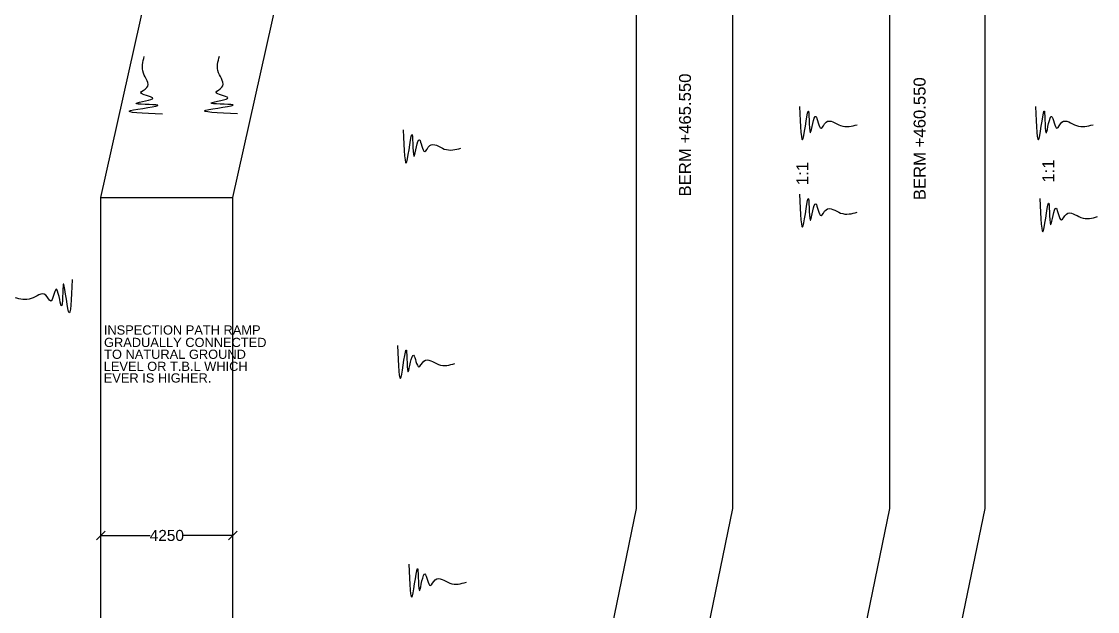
# Model space of a CAD drawing. Header units: millimetres. Extents: x 5124 to 6568637, y 2311 to 91879094.
# Drawn here: x 3345219 to 3356938, y 45945019 to 45951440 of the extents above; entities that cross this region are included whole.
import ezdxf

# ---------------------------------------------------------------- set-up
doc = ezdxf.new("R2010")
doc.units = ezdxf.units.MM
doc.header["$MEASUREMENT"] = 0
for name, color, linetype in [('DIMENSION', 7, 'Continuous'), ('DRAWING', 7, 'Continuous'), ('TEXT', 7, 'Continuous')]:
    doc.layers.add(name, color=color, linetype=linetype)
doc.styles.get("Standard").update_dxf_attribs({"font": 'arial.ttf', "height": 120})
doc.dimstyles.get("Standard").update_dxf_attribs({"dimtxt": 200, "dimasz": 110, "dimexe": 0.18, "dimexo": 0.0625, "dimgap": 0.09, "dimtad": 0, "dimtih": 1, "dimtoh": 1, "dimdec": 0, "dimzin": 0, "dimdsep": 46, "dimtxsty": 'Standard', "dimblk": 'OBLIQUE', "dimcen": 0.09, "dimse1": 1, "dimse2": 1, "dimadec": 0, "dimazin": 0, "dimtfac": 1, "dimtdec": 0, "dimtofl": 0, "dimtmove": 0, "dimatfit": 3, "dimfxl": 1, "dimtolj": 1, "dimtzin": 0, "dimarcsym": 0})

# ---------------------------------------------------------------- blocks, each defined once
blk = doc.blocks.new('_Oblique')
at = {"color": 0, "linetype": 'ByBlock', "lineweight": -2}
blk.add_line((-0.5, -0.5), (0.5, 0.5), dxfattribs=at)
blk = doc.blocks.new('*D256')
at = {"layer": 'Defpoints', "color": 0}
for p in [(3346083, 45945846), (3347520, 45945846), (3347520, 45945846)]:
    blk.add_point(p, dxfattribs=at)
at = {"layer": 'DIMENSION', "color": 0, "lineweight": -2}
for p, q in [((3346083, 45945846), (3346620, 45945846)), ((3347520, 45945846), (3346983, 45945846))]:
    blk.add_line(p, q, dxfattribs=at)
at = {"layer": 'DIMENSION', "color": 0, "lineweight": -2, "xscale": 95, "yscale": 95, "zscale": 95, "rotation": 180}
blk.add_blockref('_Oblique', (3346083, 45945846), dxfattribs=at)
at = {"layer": 'DIMENSION', "color": 0, "lineweight": -2, "xscale": 95, "yscale": 95, "zscale": 95}
blk.add_blockref('_Oblique', (3347520, 45945846), dxfattribs=at)
at = {"layer": 'DIMENSION', "color": 0, "insert": (3346802, 45945846), "char_height": 120, "attachment_point": 5}
blk.add_mtext('\\A1;4250', dxfattribs=at)

msp = doc.modelspace()

# ---------------------------------------------------------------- linework, layer by layer
at = {"layer": 'DRAWING'}
for points in [[(3346083.3, 45943652.5), (3346083.3, 45949523.5), (3347055, 45953874.2)], [(3347520.3, 45943652.5), (3347520.3, 45949523.5), (3348491.9, 45953874.2)], [(3351383.7, 45943547.9), (3351918.4, 45946140.8), (3351918.4, 45953863.5)], [(3352432.6, 45943547.9), (3352967.3, 45946140.8), (3352967.3, 45953863.5)], [(3354141.2, 45943547.9), (3354675.9, 45946140.8), (3354675.9, 45953863.5)], [(3355178.3, 45943547.9), (3355713, 45946140.8), (3355713, 45953863.5)], [(3346083.3, 45949523.5), (3347520.3, 45949523.5)]]:
    msp.add_lwpolyline(points, dxfattribs=at)
at = {"layer": 'TEXT'}
for points in [[(3346754, 45950431.6), (3346407, 45950471.1), (3346702.3, 45950528.9), (3346467.9, 45950550.1), (3346647.5, 45950607.9), (3346519.6, 45950665.7), (3346583.6, 45950720.4), (3346547, 45950878.5), (3346556.1, 45951058.6)], [(3347572.4, 45950435.3), (3347225.4, 45950474.9), (3347520.7, 45950532.6), (3347286.3, 45950553.9), (3347465.9, 45950611.7), (3347338, 45950669.4), (3347402, 45950724.2), (3347365.4, 45950882.3), (3347374.5, 45951062.4)], [(3353693.4, 45950514.1), (3353732.9, 45950167.1), (3353790.7, 45950462.3), (3353812, 45950228), (3353869.7, 45950407.5), (3353927.5, 45950279.7), (3353982.2, 45950343.6), (3354140.3, 45950307.1), (3354320.4, 45950316.2)], [(3356262.1, 45950514.1), (3356301.6, 45950167.1), (3356359.4, 45950462.3), (3356380.7, 45950228), (3356438.4, 45950407.5), (3356496.2, 45950279.7), (3356550.9, 45950343.6), (3356709, 45950307.1), (3356889.1, 45950316.2)], [(3349376.6, 45950259.2), (3349416.2, 45949912.3), (3349473.9, 45950207.5), (3349495.2, 45949973.1), (3349553, 45950152.7), (3349610.7, 45950024.9), (3349665.5, 45950088.8), (3349823.6, 45950052.3), (3350003.7, 45950061.4)], [(3353693.4, 45949562.5), (3353732.9, 45949215.6), (3353790.7, 45949510.8), (3353812, 45949276.4), (3353869.7, 45949456), (3353927.5, 45949328.2), (3353982.2, 45949392.1), (3354140.3, 45949355.6), (3354320.4, 45949364.7)], [(3356310.7, 45949514), (3356350.2, 45949167), (3356408, 45949462.3), (3356429.2, 45949227.9), (3356487, 45949407.5), (3356544.8, 45949279.7), (3356599.5, 45949343.6), (3356757.6, 45949307), (3356937.7, 45949316.1)], [(3345771.2, 45948632.3), (3345731.7, 45948285.3), (3345673.9, 45948580.5), (3345652.6, 45948346.2), (3345594.9, 45948525.8), (3345537.1, 45948397.9), (3345482.4, 45948461.8), (3345324.3, 45948425.3), (3345144.2, 45948434.4)], [(3349313.1, 45947914.8), (3349352.6, 45947567.8), (3349410.4, 45947863), (3349431.7, 45947628.7), (3349489.5, 45947808.2), (3349547.2, 45947680.4), (3349601.9, 45947744.3), (3349760, 45947707.8), (3349940.2, 45947716.9)], [(3349436.9, 45945535), (3349476.4, 45945188), (3349534.2, 45945483.2), (3349555.5, 45945248.9), (3349613.2, 45945428.5), (3349671, 45945300.6), (3349725.7, 45945364.5), (3349883.8, 45945328), (3350063.9, 45945337.1)]]:
    msp.add_spline(points, degree=3, dxfattribs=at)

# ---------------------------------------------------------------- texts
for s, p in [('BERM +465.550', (3352510.1, 45949535.8)), ('BERM +460.550', (3355065.1, 45949495.3)), ('1:1', (3353789.6, 45949658.3)), ('1:1', (3356468.1, 45949685.8))]:
    msp.add_text(s, height=130, rotation=90, dxfattribs=at).set_placement(p)
for s, p in [('INSPECTION PATH RAMP', (3346115.4, 45948032.9)), ('GRADUALLY CONNECTED', (3346117.5, 45947897.5)), ('TO NATURAL GROUND', (3346118.7, 45947768.6)), ('LEVEL OR T.B.L WHICH', (3346114.2, 45947637.2)), ('EVER IS HIGHER.', (3346114.7, 45947510.9))]:
    msp.add_text(s, height=100, dxfattribs=at).set_placement(p)

# ---------------------------------------------------------------- dimensions: what is measured, and where the dimension line sits
at = {"layer": 'DIMENSION'}
dim = msp.add_linear_dim(base=(3347520.3, 45945846), p1=(3346083.3, 45945846), p2=(3347520.3, 45945846), text='4250', dimstyle='Standard', override={"dimasz": 95, "dimarcsym": 1}, dxfattribs=at)
dim.commit()
dim.dimension.update_dxf_attribs({"geometry": '*D256', "text_midpoint": (3346801.8, 45945846)})

doc.saveas('drawing.dxf')
